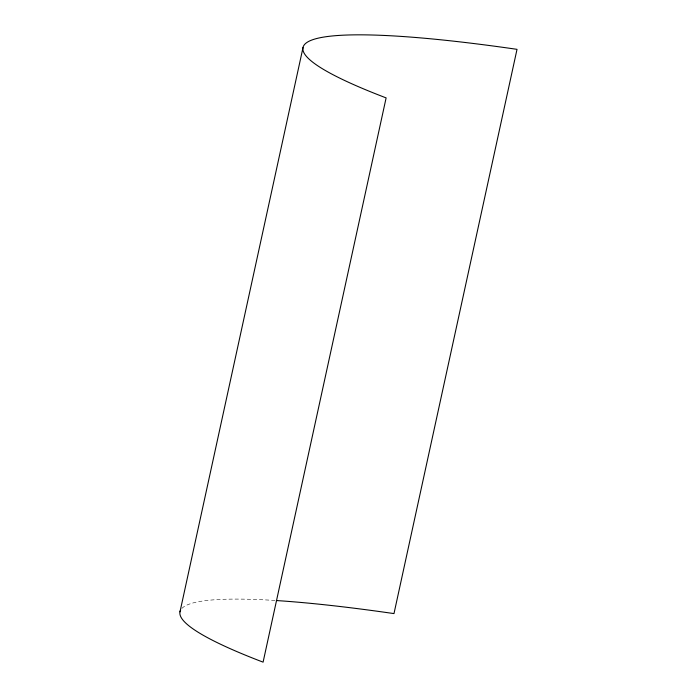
<?xml version="1.0" encoding="UTF-8"?>
<svg xmlns="http://www.w3.org/2000/svg" width="697" height="697" viewBox="0 0 697 697"><rect width="100%" height="100%" fill="white"/><g stroke="black" fill="none" stroke-linecap="round" stroke-linejoin="round"><path stroke-width="0.52" stroke-dasharray="3.48 2.61" d="M181.882 608.411A431.434 51.081 12.3 0 1 275.69 600.5"/><path stroke-width="1.05" d="M179.983 611.853L303.012 47.588M180.645 610.067A431.434 51.081 12.3 0 0 263.091 662.15L386.121 97.894A431.434 51.081 12.3 0 1 517.017 49.339L393.988 613.595A431.434 51.081 12.3 0 0 276.726 600.57"/></g></svg>
